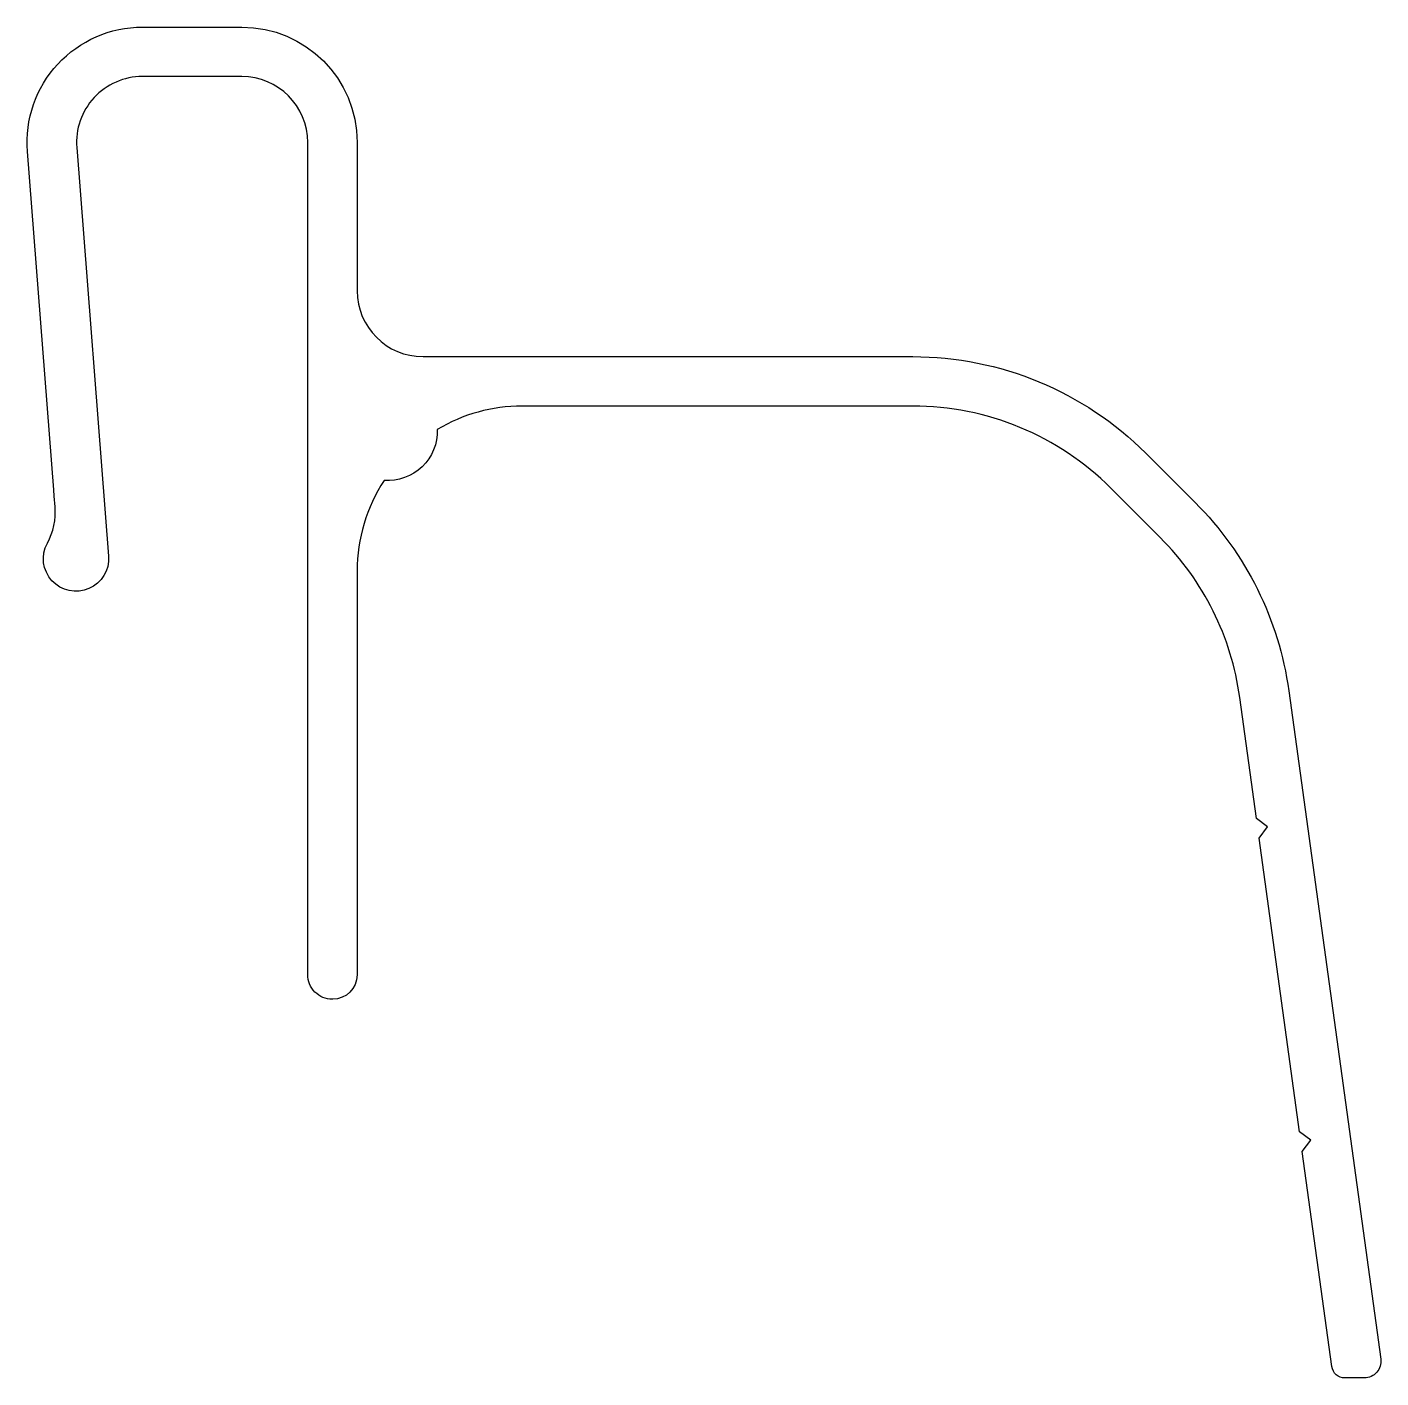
# Model space of a CAD drawing. Extents: x 569.7 to 610.7, y 468.7 to 509.7.
import ezdxf

# ---------------------------------------------------------------- set-up
doc = ezdxf.new("R2010")
doc.units = 0
doc.layers.get('0').update_dxf_attribs({"linetype": 'CONTINUOUS'})

msp = doc.modelspace()

# ---------------------------------------------------------------- linework, layer by layer
at = {"color": 0}
msp.add_lwpolyline([(578.164, 480.942), (578.164, 506.192, 0.414131), (576.165, 508.192), (573.15, 508.192, 0.437171), (571.156, 506.037), (572.122, 493.635, -1.336619), (570.265, 494.031, 0.143389), (570.501, 495.139), (570.476, 495.458), (570.46, 495.654), (569.661, 505.92, -0.43717), (573.151, 509.692), (576.165, 509.692, -0.414131), (579.664, 506.192), (579.664, 501.692, 0.414177), (581.664, 499.692), (596.522, 499.692, -0.198911), (603.593, 496.763), (605.094, 495.262, -0.163578), (607.93, 489.555), (610.723, 469.268, -0.4536), (610.227, 468.701), (609.635, 468.701, -0.374477), (609.239, 469.047), (608.341, 475.572), (608.597, 475.911), (608.259, 476.167), (607.031, 485.085), (607.287, 485.423), (606.949, 485.68), (606.444, 489.35, 0.163579), (604.033, 494.201), (602.533, 495.702, 0.198911), (596.522, 498.192), (584.664, 498.192, 0.135674), (582.096, 497.482, -0.446158), (580.485, 495.936, 0.146281), (579.664, 493.192), (579.664, 480.932, -0.414213), (578.924, 480.192), (578.914, 480.192, -0.414214)], format="xyb", close=True, dxfattribs=at)

doc.saveas('drawing.dxf')
